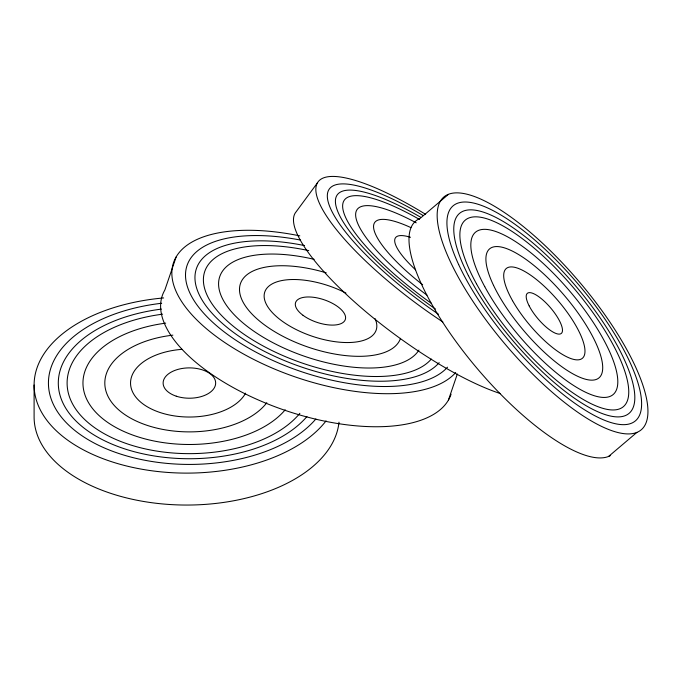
<?xml version="1.0" encoding="UTF-8"?>
<svg xmlns="http://www.w3.org/2000/svg" width="682" height="682" viewBox="0 0 682 682"><rect width="100%" height="100%" fill="white"/><g stroke="black" fill="none" stroke-linecap="round" stroke-linejoin="round"><path stroke-width="1.02" d="M176.144 256.978L164.856 290.012A152.589 68.797 18.9 0 0 278.017 407.87A152.589 68.797 18.9 0 0 451.075 394.239M448.441 400.036L457.332 374M317.624 182.606L295.229 213.023A152.589 39.582 36.4 0 0 357.197 304.274A152.589 39.582 36.4 0 0 500.52 393.625M448.347 194.43L420.078 218.445A152.589 48.448 49.7 0 0 469.173 358.792A152.589 48.448 49.7 0 0 610.603 455.474M608.642 456.394L636.911 432.388A152.589 48.448 49.7 0 0 536.402 237.643A152.589 48.448 49.7 0 0 454.57 270.2A152.589 48.448 49.7 0 0 636.911 432.388M34.1 385.023L34.1 416.958A152.589 88.097 0 0 0 182.171 505.012A152.589 88.097 0 0 0 339.005 422.167M326.073 420.862A152.589 88.097 0 0 1 65.378 438.458A152.589 88.097 0 0 1 163.629 297.94M315.843 419.004A140.961 81.38 0 0 1 77.654 432.661A140.961 81.38 0 0 1 161.677 303.26M306.934 416.557A131.089 75.685 0 0 1 86.12 429.669A131.089 75.685 0 0 1 161.421 309.108M299.875 413.301A122.283 70.596 0 0 1 93.877 427.137A122.283 70.596 0 0 1 162.614 314.172M285.212 409.78A106.426 61.44 0 0 1 106.145 421.331A106.426 61.44 0 0 1 165.692 323.149M266.815 402.704A84.577 48.831 0 0 1 123.442 413.624A84.577 48.831 0 0 1 172.878 335.16M245.58 393.147A58.848 33.981 0 0 1 180.057 416.6A58.848 33.981 0 0 1 130.552 382.483A58.848 33.981 0 0 1 182.017 349.346M400.513 338.323A84.577 38.132 18.9 0 1 310.387 347.871A84.577 38.132 18.9 0 1 239.876 285.698A84.577 38.132 18.9 0 1 326.252 272.843M447.528 367.18A140.961 63.554 18.9 0 1 296.303 369.908A140.961 63.554 18.9 0 1 185.521 274.079A140.961 63.554 18.9 0 1 300.617 240.098M418.918 350.113A106.426 47.979 18.9 0 1 304.922 356.422A106.426 47.979 18.9 0 1 218.675 281.675A106.426 47.979 18.9 0 1 314.197 259.348M439.157 362.654A131.089 59.104 18.9 0 1 298.187 365.859A131.089 59.104 18.9 0 1 194.992 276.074A131.089 59.104 18.9 0 1 304.59 245.58M455.687 372.543A152.589 68.797 18.9 0 1 291.069 375.475A152.589 68.797 18.9 0 1 171.907 270.993A152.589 68.797 18.9 0 1 299.799 235.87M374.989 318.537A58.848 26.53 18.9 0 1 321.213 338.937A58.848 26.53 18.9 0 1 265.579 290.165A58.848 26.53 18.9 0 1 345.979 293.107M431.288 359.056A122.283 55.131 18.9 0 1 298.878 361.886A122.283 55.131 18.9 0 1 203.492 277.472A122.283 55.131 18.9 0 1 308.758 250.626M435.508 309.048A131.089 34.006 36.4 0 1 335.68 204.43A131.089 34.006 36.4 0 1 420.598 217.208M431.484 303.439A122.283 31.722 36.4 0 1 342.824 208.59A122.283 31.722 36.4 0 1 419.566 219.476M442.865 321.972A152.589 39.582 36.4 0 1 316.15 193.066A152.589 39.582 36.4 0 1 425.636 214.361M426.949 295.11A106.426 27.612 36.4 0 1 355.816 217.004A106.426 27.612 36.4 0 1 416.216 222.818M438.449 314.189A140.961 36.572 36.4 0 1 327.59 199.161A140.961 36.572 36.4 0 1 423.002 215.444M422.652 284.744A84.577 21.943 36.4 0 1 373.847 229.254A84.577 21.943 36.4 0 1 410.948 227.635M415.594 269.825A58.848 15.268 36.4 0 1 410.487 237.293M176.254 396.182A26.266 15.166 0 0 0 215.657 383.054A26.266 15.166 0 0 0 176.254 369.917A26.266 15.166 0 0 0 176.254 396.182M303.013 315.297A26.266 11.841 18.9 0 0 344.87 320.497A26.266 11.841 18.9 0 0 313.507 297.292A26.266 11.841 18.9 0 0 303.013 315.297M512.566 300.719A58.848 18.687 49.7 0 0 582.223 358.417A58.848 18.687 49.7 0 0 538.269 280.993A58.848 18.687 49.7 0 0 512.566 300.719M529.198 305.937A26.266 8.337 49.7 0 0 560.587 333.856A26.266 8.337 49.7 0 0 543.281 300.336A26.266 8.337 49.7 0 0 529.198 305.937M458.671 264.607A140.961 44.756 49.7 0 0 627.338 424.375A140.961 44.756 49.7 0 0 547.049 251.147A140.961 44.756 49.7 0 0 458.671 264.607M493.555 285.408A84.577 26.854 49.7 0 0 594.789 379.857A84.577 26.854 49.7 0 0 544.713 274.855A84.577 26.854 49.7 0 0 493.555 285.408M484.74 286.636A106.426 33.793 49.7 0 0 611.473 395.713A106.426 33.793 49.7 0 0 536.853 257.77A106.426 33.793 49.7 0 0 484.74 286.636M468.398 275.656A131.089 41.628 49.7 0 0 625.104 415.688A131.089 41.628 49.7 0 0 539.556 248.777A131.089 41.628 49.7 0 0 468.398 275.656M476.445 283.738A122.283 38.831 49.7 0 0 621.873 407.751A122.283 38.831 49.7 0 0 534.748 248.64A122.283 38.831 49.7 0 0 476.445 283.738"/></g></svg>
